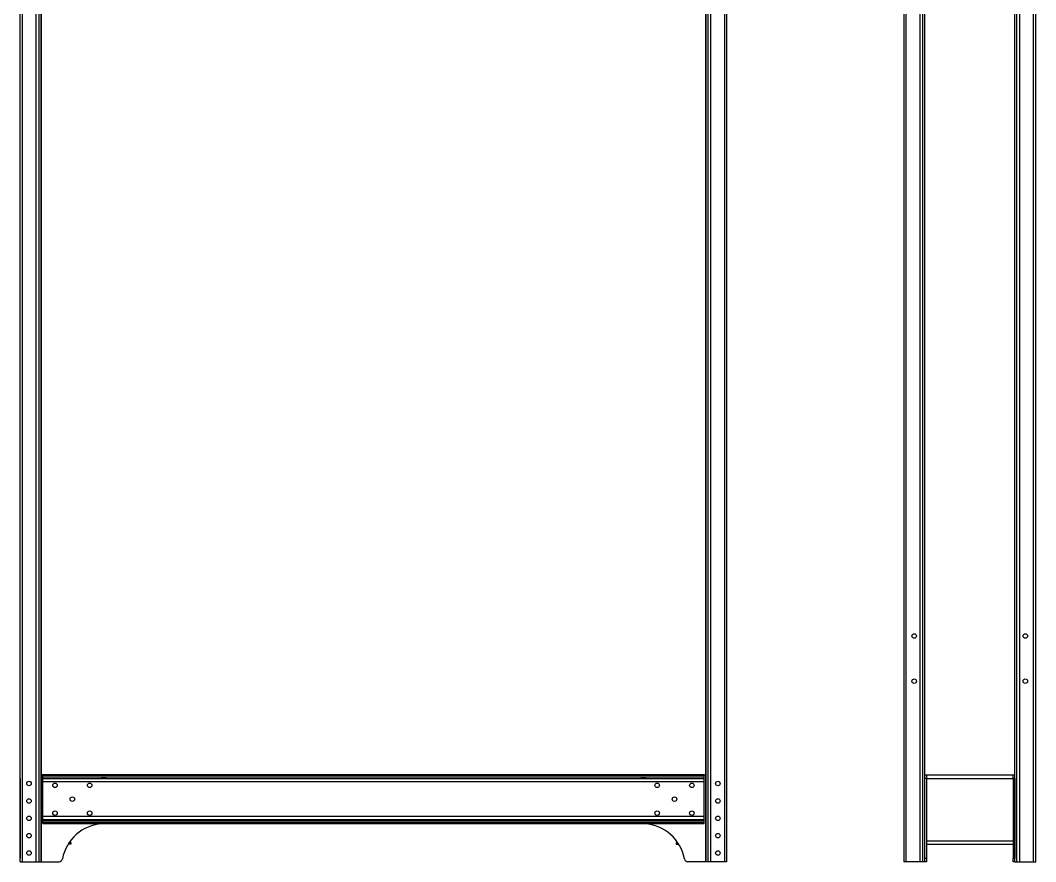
# Model space of a CAD drawing. Header units: millimetres. Extents: x 26.3 to 87, y 18.4 to 115.3.
# Drawn here: x 26.7 to 85.2, y 18.4 to 66.9 of the extents above; entities that cross this region are included whole.
import ezdxf

# ---------------------------------------------------------------- set-up
doc = ezdxf.new("R2010")
doc.units = ezdxf.units.MM

msp = doc.modelspace()

# ---------------------------------------------------------------- linework, layer by layer
at = {"color": 7, "linetype": 'Continuous', "lineweight": 25}
for p, q in [((26.71874, 18.39224), (26.71874, 89.39224)), ((26.83874, 18.39224), (26.83874, 89.39224)), ((27.63874, 18.39224), (27.63874, 89.39224)), ((27.79874, 18.39224), (27.79874, 89.39224)), ((27.91874, 18.39224), (27.91874, 89.39224)), ((66.21874, 89.39224), (66.21874, 18.39224)), ((66.33874, 89.39224), (66.33874, 18.39224)), ((66.49874, 89.39224), (66.49874, 18.39224)), ((67.29874, 89.39224), (67.29874, 18.39224)), ((67.41874, 89.39224), (67.41874, 18.39224)), ((84.15078, 18.39224), (84.15078, 89.39224)), ((84.31078, 18.39224), (84.31078, 89.39224)), ((85.11078, 18.39224), (85.11078, 89.39224)), ((85.23078, 18.39224), (85.23078, 89.39224)), ((78.71078, 85.92701), (78.71078, 18.39224)), ((77.63078, 85.17224), (77.63078, 18.39224)), ((78.83078, 84.37904), (78.83078, 18.39224)), ((84.03078, 18.39224), (84.03078, 84.37904)), ((26.71874, 23.19224), (26.71874, 18.59224)), ((28.01874, 23.39224), (27.91874, 23.39224)), ((66.11874, 23.39224), (28.01874, 23.39224)), ((28.01874, 23.3493), (28.01874, 23.39224)), ((66.11874, 23.3493), (28.01874, 23.3493)), ((28.01874, 23.25979), (28.01874, 23.3493)), ((66.11874, 23.25979), (28.01874, 23.25979)), ((28.01874, 23.17316), (28.01874, 23.25979)), ((66.11874, 23.17316), (28.01874, 23.17316)), ((28.01874, 22.99415), (28.01874, 23.17316)), ((66.11874, 22.99415), (28.01874, 22.99415)), ((28.01874, 20.99033), (28.01874, 22.99415)), ((66.11874, 23.3493), (66.11874, 23.39224)), ((66.11874, 23.39224), (66.21874, 23.39224)), ((66.11874, 23.25979), (66.11874, 23.3493)), ((66.11874, 23.17316), (66.11874, 23.25979)), ((66.11874, 22.99415), (66.11874, 23.17316)), ((66.11874, 20.99033), (66.11874, 22.99415)), ((67.41874, 23.19224), (67.41874, 18.59224)), ((78.83078, 23.39224), (78.93078, 23.39224)), ((78.93078, 23.19224), (78.83078, 23.19224)), ((78.83078, 23.19224), (78.83078, 18.59224)), ((78.93078, 23.39224), (83.93078, 23.39224)), ((78.93078, 23.39224), (78.93078, 23.19224)), ((78.93078, 23.19224), (83.93078, 23.19224)), ((78.93078, 23.19224), (78.93078, 18.59224)), ((83.93078, 23.39224), (84.03078, 23.39224)), ((83.93078, 23.19224), (83.93078, 23.39224)), ((84.03078, 23.19224), (83.93078, 23.19224)), ((83.93078, 23.19224), (83.93078, 18.59224)), ((84.03078, 23.19224), (84.03078, 18.59224)), ((66.11874, 20.99033), (28.01874, 20.99033)), ((28.01874, 20.81132), (28.01874, 20.99033)), ((66.11874, 20.81132), (28.01874, 20.81132)), ((28.01874, 20.72469), (28.01874, 20.81132)), ((66.11874, 20.72469), (28.01874, 20.72469)), ((28.01874, 20.63518), (28.01874, 20.72469)), ((66.11874, 20.63518), (28.01874, 20.63518)), ((28.01874, 20.59224), (28.01874, 20.63518)), ((66.11874, 20.59224), (28.01874, 20.59224)), ((66.11874, 20.81132), (66.11874, 20.99033)), ((66.11874, 20.72469), (66.11874, 20.81132)), ((66.11874, 20.63518), (66.11874, 20.72469)), ((66.11874, 20.59224), (66.11874, 20.63518)), ((29.62374, 19.39224), (29.47186, 19.39224)), ((29.62374, 19.49224), (29.53668, 19.49224)), ((29.62374, 19.49224), (29.62374, 19.39224)), ((64.51374, 19.49224), (64.51374, 19.39224)), ((64.51374, 19.49224), (64.60081, 19.49224)), ((64.51374, 19.39224), (64.66562, 19.39224)), ((78.93078, 19.59224), (83.93078, 19.59224)), ((78.93078, 19.39224), (83.93078, 19.39224)), ((26.71874, 18.39224), (26.83874, 18.39224)), ((26.83874, 18.39224), (27.63874, 18.39224)), ((27.63874, 18.39224), (27.79874, 18.39224)), ((27.79874, 18.39224), (27.91874, 18.39224)), ((27.91874, 18.39224), (28.94854, 18.39224)), ((66.21874, 18.39224), (65.18895, 18.39224)), ((66.33874, 18.39224), (66.21874, 18.39224)), ((66.49874, 18.39224), (66.33874, 18.39224)), ((67.29874, 18.39224), (66.49874, 18.39224)), ((67.41874, 18.39224), (67.29874, 18.39224)), ((77.75078, 18.39224), (77.63078, 18.39224)), ((78.55078, 18.39224), (77.75078, 18.39224)), ((78.71078, 18.39224), (78.55078, 18.39224)), ((78.83078, 18.39224), (78.71078, 18.39224)), ((78.83078, 18.59224), (78.93078, 18.59224)), ((78.93078, 18.39224), (78.83078, 18.39224)), ((78.93078, 18.59224), (78.93078, 18.39224)), ((83.93078, 18.59224), (84.03078, 18.59224)), ((83.93078, 18.39224), (83.93078, 18.59224)), ((84.03078, 18.39224), (83.93078, 18.39224)), ((84.03078, 18.39224), (84.15078, 18.39224)), ((84.15078, 18.39224), (84.31078, 18.39224)), ((84.31078, 18.39224), (85.11078, 18.39224)), ((85.11078, 18.39224), (85.23078, 18.39224))]:
    msp.add_line(p, q, dxfattribs=at)
at = {"color": 7, "linetype": 'Continuous'}
for p, q in [((27.91874, 89.39224), (27.91874, 18.39224)), ((27.91874, 18.39224), (27.91874, 89.39224)), ((66.21874, 89.39224), (66.21874, 18.39224)), ((66.21874, 18.39224), (66.21874, 89.39224)), ((66.11874, 20.59224), (28.01874, 20.59224)), ((28.01874, 20.59224), (66.11874, 20.59224))]:
    msp.add_line(p, q, dxfattribs=at)
at = {"color": 8, "linetype": 'Continuous', "lineweight": 25}
for p, q in [((78.55078, 85.85286), (78.55078, 18.39224)), ((77.75078, 85.17224), (77.75078, 18.39224))]:
    msp.add_line(p, q, dxfattribs=at)
at = {"color": 7, "linetype": 'Continuous', "lineweight": 25, "flags": 128}
for points in [[(31.43345, 20.58542), (31.4703, 20.59164), (31.47251, 20.59224)], [(62.66498, 20.59224), (62.66718, 20.59164), (62.70404, 20.58542)]]:
    msp.add_lwpolyline(points, dxfattribs=at)
at = {"color": 7, "linetype": 'Continuous', "lineweight": 25}
for centre in [(78.23078, 31.39224), (84.63078, 31.39224), (78.23078, 28.79224), (84.63078, 28.79224), (27.21874, 22.89224), (28.71874, 22.79224), (30.71874, 22.79224), (63.41874, 22.79224), (65.41874, 22.79224), (66.91874, 22.89224), (27.21874, 21.89224), (29.71874, 21.99224), (64.41874, 21.99224), (66.91874, 21.89224), (28.71874, 21.19224), (30.71874, 21.19224), (63.41874, 21.19224), (65.41874, 21.19224), (27.21874, 20.89224), (66.91874, 20.89224), (27.21874, 19.89224), (66.91874, 19.89224), (27.21874, 18.89224), (66.91874, 18.89224)]:
    msp.add_circle(centre, 0.13, dxfattribs=at)
for centre, radius, start, end in [((31.61874, 18.07179), 2.52045, 94.2160247, 168.9706617), ((62.51874, 18.07179), 2.52045, 11.0293383, 85.7839753), ((28.94854, 18.59224), 0.2, 270, 348.9706617), ((65.18895, 18.59224), 0.2, 191.0293383, 270)]:
    msp.add_arc(centre, radius, start, end, dxfattribs=at)
for centre in [(31.51874, 23.2052), (62.61874, 23.2052)]:
    msp.add_ellipse(centre, major_axis=(0.13, 0), ratio=0.10510424, dxfattribs=at)

doc.saveas('drawing.dxf')
